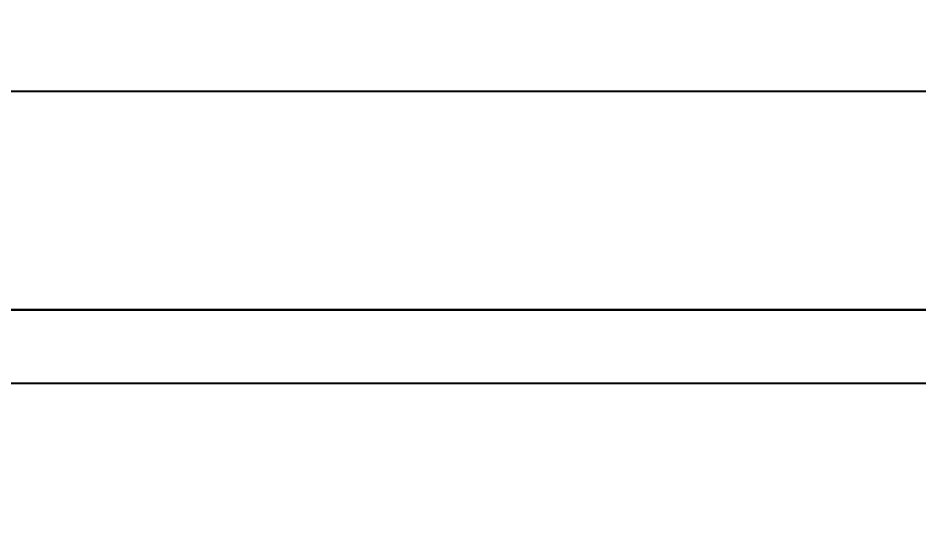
# Model space of a CAD drawing. Header units: millimetres. Extents: x -33522418 to 16198808, y -126322335 to -58690945.
# Drawn here: x -15896907 to -15893960, y -63952878 to -63951205 of the extents above; entities that cross this region are included whole.
import ezdxf

# ---------------------------------------------------------------- set-up
doc = ezdxf.new("R2010")
doc.units = ezdxf.units.MM
doc.header["$LTSCALE"] = 10
doc.header["$PDMODE"] = 3
doc.styles.get("Standard").update_dxf_attribs({"font": 'simkai.ttf'})
doc.dimstyles.new('75', dxfattribs={"dimscale": 75, "dimtxt": 2.5, "dimasz": 2.5, "dimexe": 1, "dimexo": 1, "dimgap": 0.3, "dimtad": 2, "dimdec": 0, "dimtxsty": 'Standard', "dimblk": 'DOTSMALL', "dimcen": 0.7, "dimdle": 1, "dimclrd": 1, "dimclre": 1, "dimclrt": 2, "dimadec": 0, "dimazin": 0, "dimtfac": 1, "dimtdec": 0, "dimtix": 1, "dimtmove": 2, "dimatfit": 3, "dimldrblk": 'DOTSMALL', "dimfxl": 1, "dimarcsym": 0})

# ---------------------------------------------------------------- blocks, each defined once
blk = doc.blocks.new('_DotSmall')
at = {"color": 0, "linetype": 'ByBlock', "const_width": 0.5}
blk.add_lwpolyline([(-0.0625, 0, 1), (0.0625, 0, 1)], format="xyb", close=True, dxfattribs=at)
blk = doc.blocks.new('*D812')
at = {"color": 1, "lineweight": -2, "transparency": 16777216}
for p, q in [((-15897620.4, -63952325.6), (-15897620.4, -63951369)), ((-15888665.4, -63952325.6), (-15888665.4, -63951369)), ((-15897695.4, -63951444), (-15888590.4, -63951444))]:
    blk.add_line(p, q, dxfattribs=at)
at = {"layer": 'Defpoints', "color": 0, "transparency": 16777216}
for p in [(-15888665.4, -63951444), (-15897620.4, -63952400.6), (-15888665.4, -63952400.6)]:
    blk.add_point(p, dxfattribs=at)
at = {"color": 1, "lineweight": -2, "transparency": 16777216, "xscale": 187.5, "yscale": 187.5, "zscale": 187.5, "rotation": 180}
blk.add_blockref('_DotSmall', (-15897620.4, -63951444), dxfattribs=at)
at = {"color": 1, "lineweight": -2, "transparency": 16777216, "xscale": 187.5, "yscale": 187.5, "zscale": 187.5}
blk.add_blockref('_DotSmall', (-15888665.4, -63951444), dxfattribs=at)
at = {"color": 2, "transparency": 16777216, "insert": (-15893142.9, -63951327.8), "char_height": 187.5, "attachment_point": 5}
blk.add_mtext('8955', dxfattribs=at)

msp = doc.modelspace()

# ---------------------------------------------------------------- linework, layer by layer
for p, q in [((-15897855.4, -63952160.6), (-15888445.4, -63952160.6)), ((-15897620.4, -63952400.6), (-15888665.4, -63952400.6))]:
    msp.add_line(p, q)
at = {"color": 3}
msp.add_lwpolyline([(-15901070.4, -63952160.6), (-15901070.4, -63957635.6), (-15899225.4, -63957635.6), (-15899225.4, -63959845.6), (-15897490.4, -63959845.6), (-15897490.4, -63962425.6), (-15884080.4, -63962425.6), (-15884080.4, -63954145.6), (-15888445.4, -63954145.6), (-15888445.4, -63952160.6), (-15901070.4, -63952160.6)], dxfattribs=at)

# ---------------------------------------------------------------- dimensions: what is measured, and where the dimension line sits
dim = msp.add_linear_dim(base=(-15888665.4, -63951444), p1=(-15897620.4, -63952400.6), p2=(-15888665.4, -63952400.6), dimstyle='75', dxfattribs=at)
dim.commit()
dim.dimension.update_dxf_attribs({"geometry": '*D812', "text_midpoint": (-15893142.9, -63951327.8)})

doc.saveas('drawing.dxf')
